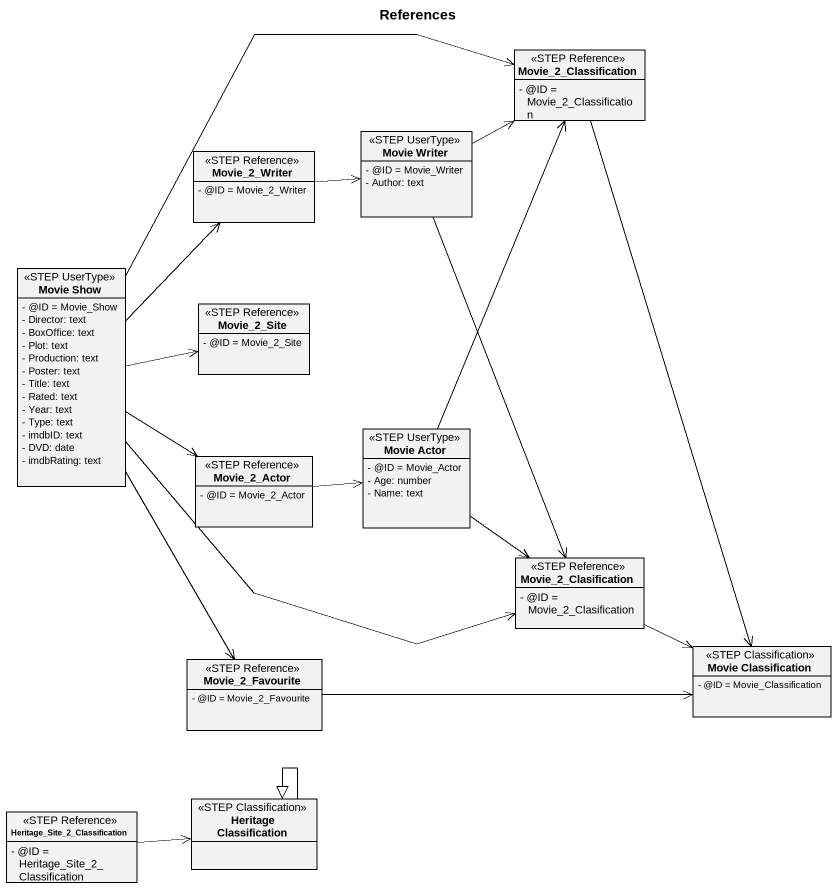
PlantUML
@startuml
title References
hide circle
hide empty members
skinparam classAttributeIconSize 0
class Movie_2_Classification <<STEP Reference>> {
  - @ID = Movie_2_Classification
}
class "Movie Writer" as Movie_Writer <<STEP UserType>> {
  - @ID = Movie_Writer
  - Author: text
}
class Movie_2_Writer <<STEP Reference>> {
  - @ID = Movie_2_Writer
}
class "Movie Show" as Movie_Show <<STEP UserType>> {
  - @ID = Movie_Show
  - Director: text
  - BoxOffice: text
  - Plot: text
  - Production: text
  - Poster: text
  - Title: text
  - Rated: text
  - Year: text
  - Type: text
  - imdbID: text
  - DVD: date
  - imdbRating: text
}
class Movie_2_Site <<STEP Reference>> {
  - @ID = Movie_2_Site
}
class Movie_2_Actor <<STEP Reference>> {
  - @ID = Movie_2_Actor
}
class "Movie Actor" as Movie_Actor <<STEP UserType>> {
  - @ID = Movie_Actor
  - Age: number
  - Name: text
}
class Movie_2_Clasification <<STEP Reference>> {
  - @ID = Movie_2_Clasification
}
class "Movie Classification" as Movie_Classification <<STEP Classification>> {
  - @ID = Movie_Classification
}
class Movie_2_Favourite <<STEP Reference>> {
  - @ID = Movie_2_Favourite
}
class "Heritage_Site_2_Classification" as Heritage_Site_2 <<STEP Reference>> {
  - @ID = Heritage_Site_2_Classification
}
class "Heritage Classification" as Heritage_Classification <<STEP Classification>>
Movie_2_Classification <-left- Movie_Writer
Movie_2_Classification <-left- Movie_Show
Movie_2_Classification <-- Movie_Actor
Movie_Writer <-left- Movie_2_Writer
Movie_2_Writer <-- Movie_Show
Movie_2_Site <-left- Movie_Show
Movie_2_Actor <-up- Movie_Show
Movie_Actor <-left- Movie_2_Actor
Movie_2_Clasification <-up- Movie_Writer
Movie_2_Clasification <-left- Movie_Show
Movie_2_Clasification <-up- Movie_Actor
Movie_Classification <-up- Movie_2_Classification
Movie_Classification <-left- Movie_2_Clasification
Movie_Classification <-left- Movie_2_Favourite
Movie_2_Favourite <-up- Movie_Show
Heritage_Classification <-left- Heritage_Site_2
Heritage_Classification --|> Heritage_Classification
@enduml
